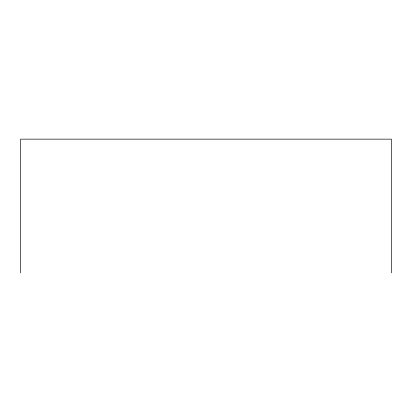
<?xml version="1.0" encoding="UTF-8"?>
<svg xmlns="http://www.w3.org/2000/svg" width="412" height="412" viewBox="0 0 412 412"><rect width="100%" height="100%" fill="white"/><g stroke="black" fill="none" stroke-linecap="round" stroke-linejoin="round"><path stroke-width="0.62" d="M391.4 272.857L391.4 139.143L20.6 139.143L20.6 272.857"/></g></svg>
